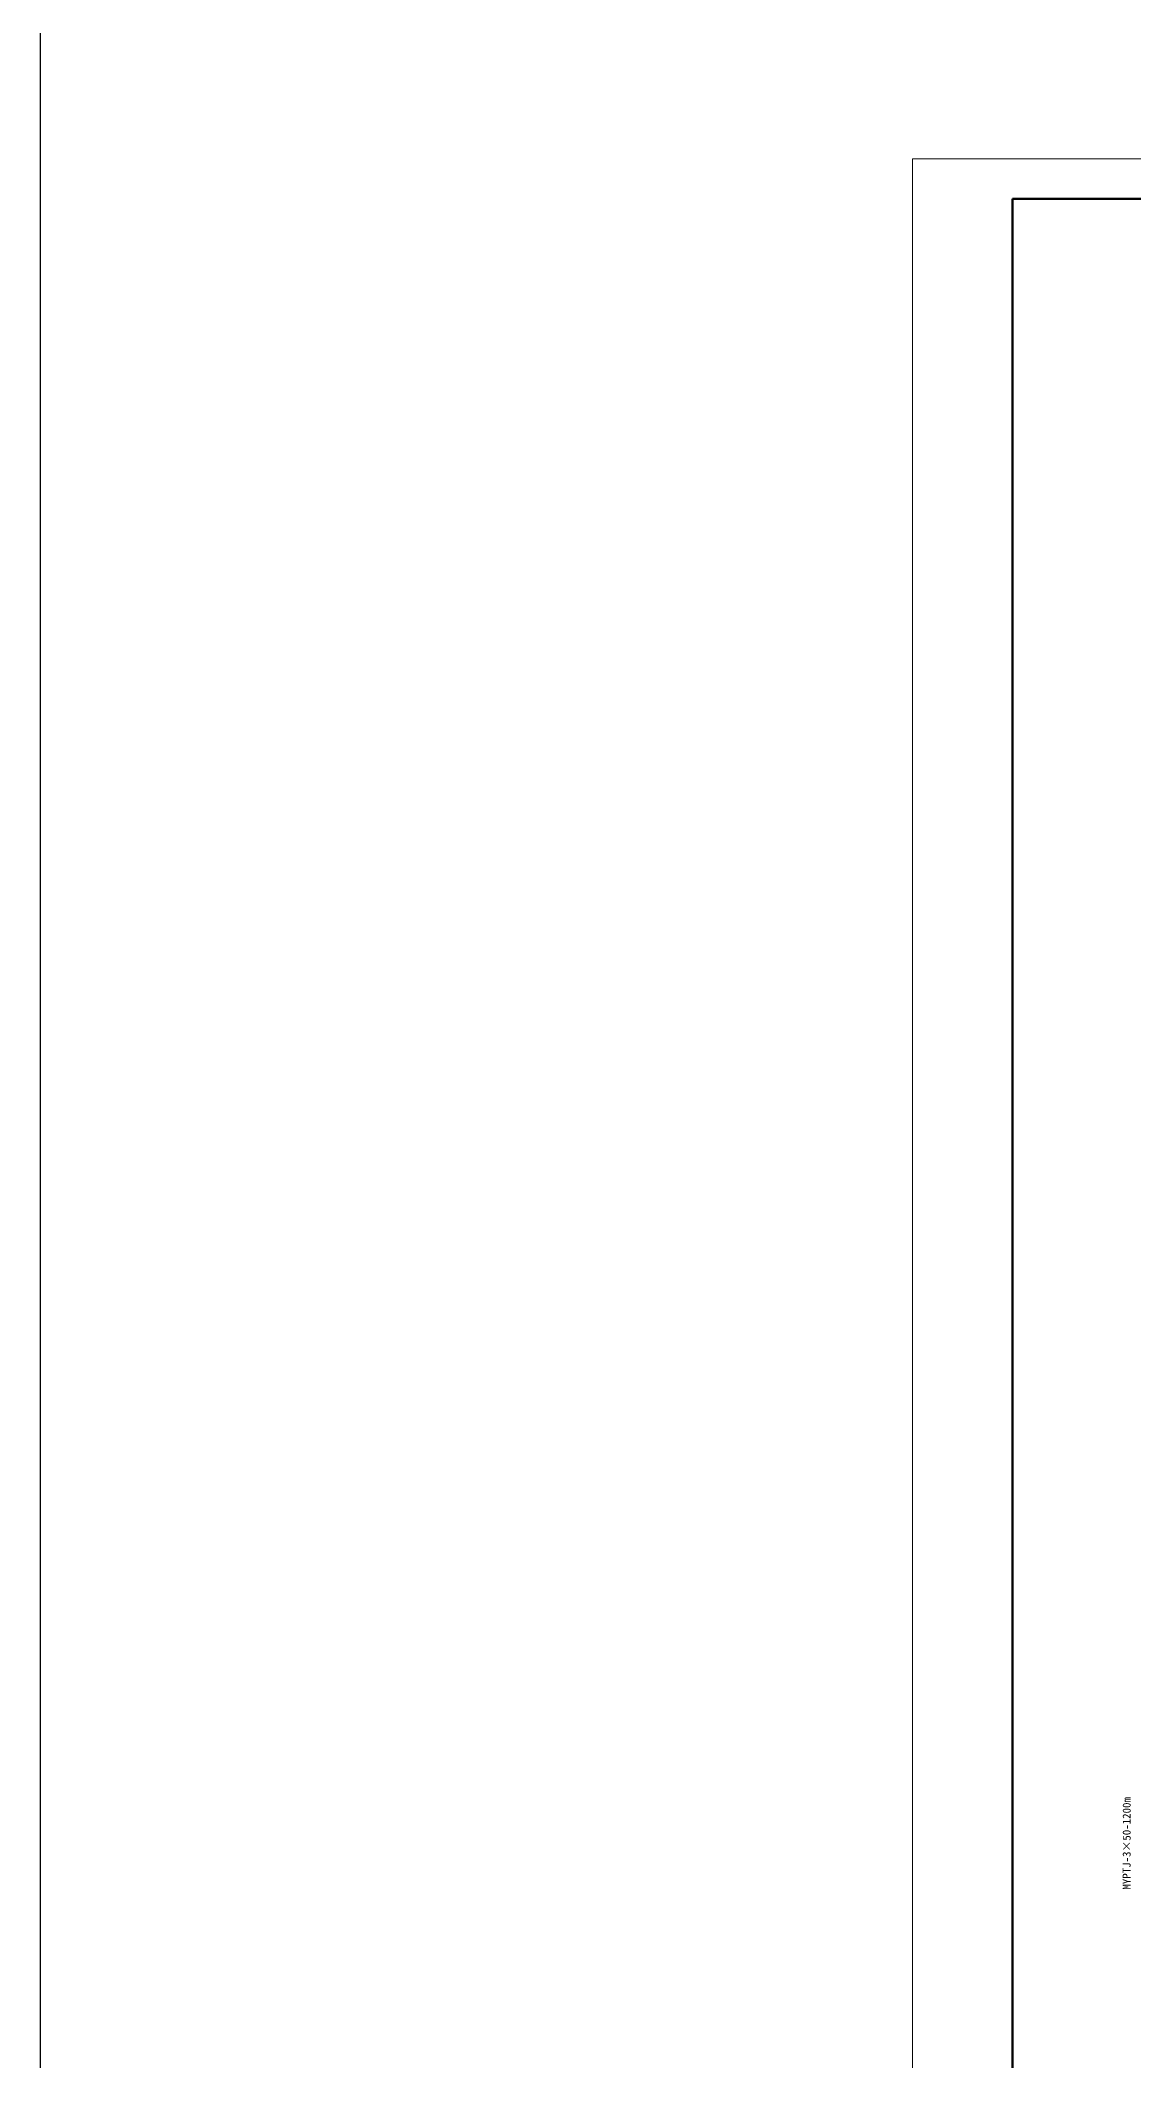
# Model space of a CAD drawing. Header units: millimetres. Extents: x 7398 to 12295, y -1725 to 5722.
# Drawn here: x 8526 to 9212, y 1233 to 2503 of the extents above; entities that cross this region are included whole.
import ezdxf

# ---------------------------------------------------------------- set-up
doc = ezdxf.new("R2010")
doc.units = ezdxf.units.MM
doc.styles.add('宋体', font='')
doc.styles.get('宋体').set_extended_font_data('宋体')

msp = doc.modelspace()

# ---------------------------------------------------------------- linework, layer by layer
at = {"linetype": 'Continuous', "lineweight": 20}
for p, q in [((9073.3, 2428.7), (11487.6, 2428.7)), ((9073.3, 610.6), (9073.3, 2428.7))]:
    msp.add_line(p, q, dxfattribs=at)
at = {"linetype": 'Continuous', "lineweight": 70}
for p, q in [((9136.2, 2403.5), (11462.4, 2403.5)), ((9136.2, 635.8), (9136.2, 2403.5))]:
    msp.add_line(p, q, dxfattribs=at)
at = {"color": 1, "lineweight": -3}
msp.add_lwpolyline([(8525.5, 5050.8), (12295.1, 5050.8), (12295.1, -1724.5), (8525.5, -1724.5)], close=True, dxfattribs=at)

# ---------------------------------------------------------------- texts
at = {"color": 7, "style": '宋体'}
msp.add_text('MYPTJ-3×50-1200m', height=5.028, rotation=90, dxfattribs=at).set_placement((9210.3, 1340.9))

doc.saveas('drawing.dxf')
